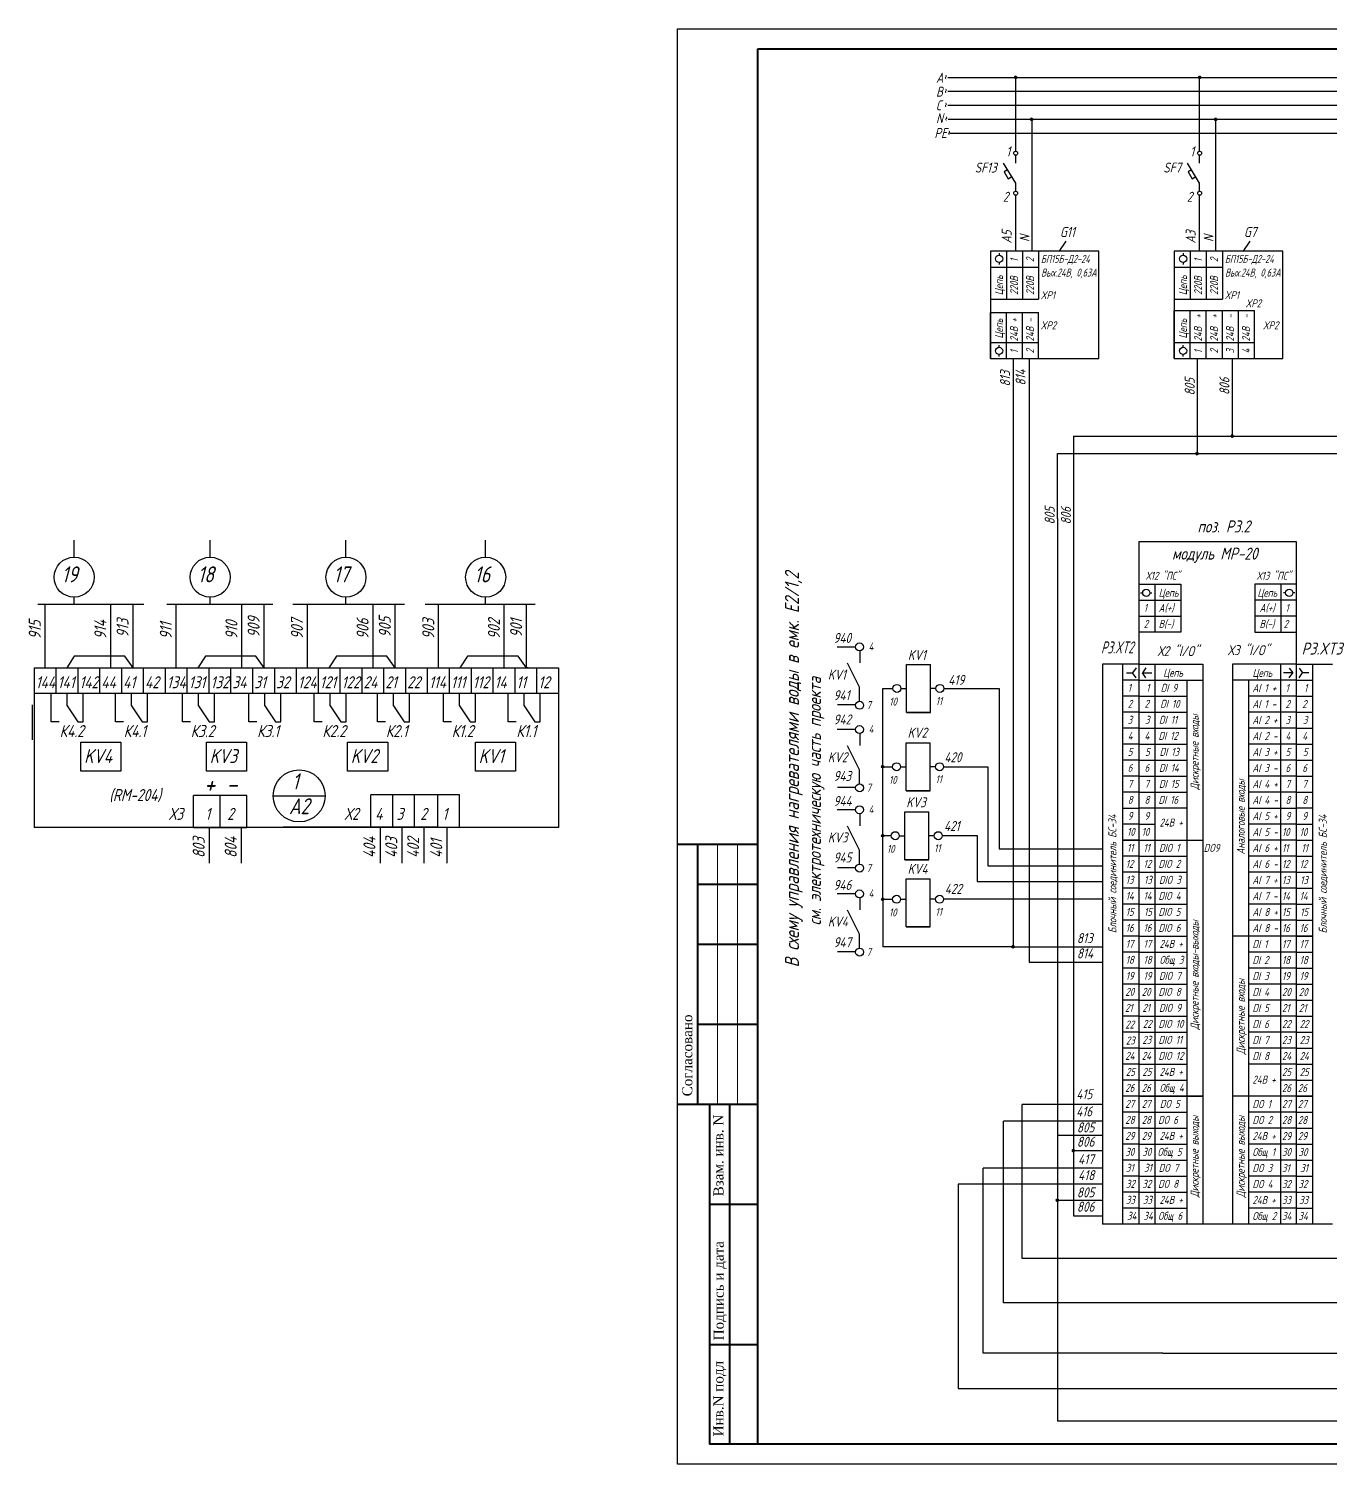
# Model space of a CAD drawing. Header units: millimetres. Extents: x -184 to 738, y -2285 to 264.
# Drawn here: x -183.6 to 141.7, y -94.4 to 264.4 of the extents above; entities that cross this region are included whole.
import ezdxf

# ---------------------------------------------------------------- set-up
doc = ezdxf.new("R2010")
doc.units = ezdxf.units.MM
doc.layers.add('MAIN', color=7, linetype='Continuous', lineweight=50)
doc.layers.add('АСУТП', color=7, linetype='Continuous')
doc.styles.add('GOST тип А', font='GOST_A.TTF', dxfattribs={"oblique": 15})
doc.styles.add('ROMANC', font='GOST_A.TTF', dxfattribs={"height": 2.5})
doc.styles.get("Standard").update_dxf_attribs({"font": 'GOST_A.TTF', "oblique": 15})
doc.styles.add('АСУТП', font='GOST_A.TTF', dxfattribs={"oblique": 15})
doc.styles.add('Заголовки', font='TIMES.TTF', dxfattribs={"height": 500})

msp = doc.modelspace()

# ---------------------------------------------------------------- linework, layer by layer
at = {"linetype": 'Continuous'}
for p, q in [((63.08, 233.82), (63.08, 252.28)), ((109.06, 233.82), (109.06, 252.28)), ((67.08, 241.77), (67.08, 208.76)), ((113.06, 241.77), (113.06, 208.76)), ((63.08, 208.76), (63.08, 222.82)), ((109.06, 208.76), (109.06, 222.82))]:
    msp.add_line(p, q, dxfattribs=at)
at = {"lineweight": 30}
for p, q in [((46.2, 241.81), (67.64, 241.81)), ((63.08, 225.82), (60.08, 230.82)), ((63.08, 230.82), (63.08, 232.82)), ((109.06, 225.82), (106.06, 230.82)), ((109.06, 230.82), (109.06, 232.82)), ((61.07, 229.18), (60.21, 228.66)), ((60.21, 228.66), (61.24, 226.95)), ((61.24, 226.95), (62.1, 227.46)), ((107.05, 229.18), (106.19, 228.66)), ((106.19, 228.66), (107.22, 226.95)), ((107.22, 226.95), (108.08, 227.46)), ((63.08, 223.82), (63.08, 225.82)), ((109.06, 223.82), (109.06, 225.82)), ((58.94, 208.35), (58.94, 207.82)), ((104.92, 208.35), (104.92, 207.82)), ((58.94, 206.02), (58.94, 205.5)), ((104.92, 206.02), (104.92, 205.5)), ((58.94, 184.8), (58.94, 185.32)), ((104.92, 184.8), (104.92, 185.32)), ((58.94, 182.47), (58.94, 183)), ((104.92, 182.47), (104.92, 183))]:
    msp.add_line(p, q, dxfattribs=at)
at = {"linetype": 'Continuous', "lineweight": 30}
for p, q in [((56.75, 208.83), (56.75, 181.99)), ((83.85, 208.83), (56.75, 208.83)), ((83.85, 181.99), (83.85, 208.83)), ((102.73, 208.83), (102.73, 181.99)), ((129.83, 208.83), (102.73, 208.83)), ((129.83, 181.99), (129.83, 208.83)), ((56.75, 181.99), (83.85, 181.99)), ((102.73, 181.99), (129.83, 181.99))]:
    msp.add_line(p, q, dxfattribs=at)
at = {"lineweight": 30, "ltscale": 0.5}
for p, q in [((56.75, 208.83), (56.75, 196.83)), ((60.75, 208.83), (60.75, 196.83)), ((68.75, 208.83), (68.75, 196.83)), ((102.73, 208.83), (102.73, 196.83)), ((106.73, 208.83), (106.73, 196.83)), ((114.73, 208.83), (114.73, 196.83)), ((56.75, 204.83), (68.75, 204.83)), ((102.73, 204.83), (114.73, 204.83)), ((56.75, 196.83), (68.75, 196.83)), ((102.73, 196.83), (114.73, 196.83)), ((102.73, 181.99), (102.73, 193.99)), ((102.73, 193.99), (122.73, 193.99)), ((106.73, 181.99), (106.73, 193.99)), ((122.73, 181.99), (122.73, 193.99)), ((56.75, 181.99), (56.75, 193.49)), ((56.75, 193.49), (68.75, 193.49)), ((60.75, 181.99), (60.75, 193.49)), ((56.75, 185.99), (68.75, 185.99)), ((102.73, 185.99), (122.73, 185.99))]:
    msp.add_line(p, q, dxfattribs=at)
at = {"ltscale": 0.5}
for p, q in [((64.75, 208.83), (64.75, 196.83)), ((110.73, 208.83), (110.73, 196.83)), ((110.73, 181.99), (110.73, 193.99)), ((118.73, 181.99), (118.73, 193.99)), ((64.75, 181.99), (64.75, 193.49)), ((29.85, 99.5), (32.4, 99.5)), ((34.4, 99.5), (35.71, 99.5)), ((29.85, 79.94), (32.33, 79.94)), ((34.33, 79.94), (35.64, 79.94)), ((33.99, 62.7), (35.3, 62.7)), ((29.85, 46.8), (32.33, 46.8)), ((34.33, 46.8), (35.64, 46.8))]:
    msp.add_line(p, q, dxfattribs=at)
at = {"lineweight": -3, "ltscale": 0.5}
for p, q in [((114.73, 181.99), (114.73, 193.99)), ((68.75, 181.99), (68.75, 193.49))]:
    msp.add_line(p, q, dxfattribs=at)
for p, q in [((62.42, 181.99), (62.42, 34.93)), ((66.42, 181.99), (66.42, 31.05)), ((108.4, 181.94), (108.4, 173.13)), ((108.4, 181.94), (108.4, 168.15)), ((117.19, 182.07), (117.19, 162.62)), ((108.4, 173.13), (108.4, 158.25)), ((77.51, 162.62), (156.16, 162.62)), ((73.51, 158.25), (151.62, 158.26)), ((73.51, 142), (73.51, 158.25)), ((23.05, 109.86), (18.43, 109.86)), ((29.85, 46.8), (29.85, 99.5)), ((45.14, 99.51), (56.26, 99.51)), ((56.26, 99.51), (58.93, 99.51)), ((58.93, 99.51), (58.93, 59.45)), ((23.09, 95.42), (18.58, 95.42)), ((23.05, 89.22), (18.43, 89.22)), ((45.14, 79.88), (53.75, 79.88)), ((53.75, 79.88), (56.11, 79.88)), ((56.11, 79.88), (56.11, 55.16)), ((23.09, 74.77), (18.58, 74.77)), ((23.05, 69.16), (18.43, 69.16)), ((31.99, 62.69), (29.85, 62.69)), ((44.72, 62.74), (51.24, 62.74)), ((51.24, 62.74), (53.44, 62.74)), ((53.44, 62.74), (53.44, 51.24)), ((58.93, 59.45), (84.82, 59.45)), ((23.09, 54.71), (18.58, 54.71)), ((56.11, 55.16), (84.82, 55.16)), ((53.44, 51.24), (84.82, 51.24)), ((23.05, 48.14), (18.43, 48.14)), ((29.85, 46.8), (29.85, 34.93)), ((23.09, 33.69), (18.58, 33.69)), ((62.42, 34.93), (29.85, 34.93)), ((54.96, -66.66), (54.96, -20.39)), ((84.82, -20.39), (54.96, -20.39)), ((54.96, -24.39), (48.75, -24.39)), ((48.75, -24.39), (48.75, -75.5)), ((84.82, -24.39), (54.96, -24.39)), ((99.88, -66.66), (54.96, -66.66)), ((48.75, -75.5), (210.66, -75.5)), ((234.79, -83.68), (73.51, -83.68))]:
    msp.add_line(p, q)
at = {"color": 7, "lineweight": 30}
for p, q in [((-172.23, 132.36, 124.48), (-172.23, 136.61, 124.48)), ((-138.23, 132.36, 124.48), (-138.23, 136.61, 124.48)), ((-104.3, 132.36, 124.48), (-104.3, 136.61, 124.48)), ((-69.38, 132.36, 124.48), (-69.38, 136.61, 124.48)), ((-172.23, 120.59, 124.48), (-172.23, 122.32, 124.48)), ((-172.23, 120.59, 124.48), (-172.23, 122.32, 124.48)), ((-138.23, 120.59, 124.48), (-138.23, 122.32, 124.48)), ((-138.23, 120.59, 124.48), (-138.23, 122.32, 124.48)), ((-104.3, 120.59, 124.48), (-104.3, 122.32, 124.48)), ((-104.3, 120.59, 124.48), (-104.3, 122.32, 124.48)), ((-69.38, 120.59, 124.48), (-69.38, 122.32, 124.48)), ((-69.38, 120.59, 124.48), (-69.38, 122.32, 124.48)), ((-181.29, 120.59, 124.48), (-154.84, 120.59, 124.48)), ((-149.03, 120.59, 124.48), (-122.56, 120.59, 124.48)), ((-117.61, 120.59, 124.48), (-89.7, 120.59, 124.48)), ((-84.48, 120.59, 124.48), (-57.01, 120.59, 124.48)), ((-182.25, 104.63), (-182.25, 64.73)), ((-51.2, 104.63), (-51.2, 64.73))]:
    msp.add_line(p, q, dxfattribs=at)
at = {"color": 7}
for p, q in [((-179.45, 104.63, 124.48), (-179.45, 120.62, 124.48)), ((-163.05, 104.63, 124.48), (-163.05, 120.62, 124.48)), ((-157.5, 104.63, 124.48), (-157.5, 120.59, 124.48)), ((-146.69, 104.63, 124.48), (-146.69, 120.62, 124.48)), ((-130.29, 104.63, 124.48), (-130.29, 120.62, 124.48)), ((-124.74, 104.63, 124.48), (-124.74, 120.59, 124.48)), ((-113.91, 104.63, 124.48), (-113.91, 120.59, 124.48)), ((-97.51, 104.63, 124.48), (-97.51, 120.59, 124.48)), ((-91.96, 104.63, 124.48), (-91.96, 120.59, 124.48)), ((-81.17, 104.63, 124.48), (-81.17, 120.59, 124.48)), ((-64.77, 104.63, 124.48), (-64.77, 120.59, 124.48)), ((-59.21, 104.63, 124.48), (-59.21, 120.59, 124.48)), ((-182.25, 104.63), (-182.25, 98.37)), ((-176.79, 104.63), (-176.79, 98.37)), ((-172.19, 107.58, 124.48), (-174.09, 104.63, 124.48)), ((-159.58, 107.58, 124.48), (-172.19, 107.58, 124.48)), ((-171.33, 104.63), (-171.33, 98.37)), ((-165.87, 104.63), (-165.87, 98.37)), ((-160.41, 104.63), (-160.41, 98.37)), ((-157.5, 104.63, 124.48), (-159.58, 107.58, 124.48)), ((-154.95, 104.63), (-154.95, 98.37)), ((-149.49, 104.63), (-149.49, 98.37)), ((-144.03, 104.63), (-144.03, 98.37)), ((-139.43, 107.58, 124.48), (-141.32, 104.63, 124.48)), ((-126.82, 107.58, 124.48), (-139.43, 107.58, 124.48)), ((-138.57, 104.63), (-138.57, 98.37)), ((-133.11, 104.63), (-133.11, 98.37)), ((-127.65, 104.63), (-127.65, 98.37)), ((-124.74, 104.63, 124.48), (-126.82, 107.58, 124.48)), ((-122.19, 104.63), (-122.19, 98.37)), ((-116.73, 104.63), (-116.73, 98.37)), ((-111.27, 104.63), (-111.27, 98.37)), ((-106.65, 107.58, 124.48), (-108.55, 104.63, 124.48)), ((-94.04, 107.58, 124.48), (-106.65, 107.58, 124.48)), ((-105.81, 104.63), (-105.81, 98.37)), ((-100.35, 104.63), (-100.35, 98.37)), ((-94.89, 104.63), (-94.89, 98.37)), ((-91.96, 104.63, 124.48), (-94.04, 107.58, 124.48)), ((-89.43, 104.63), (-89.43, 98.37)), ((-83.96, 104.63), (-83.96, 98.37)), ((-78.5, 104.63), (-78.5, 98.37)), ((-73.9, 107.58, 124.48), (-75.8, 104.63, 124.48)), ((-61.29, 107.58, 124.48), (-73.9, 107.58, 124.48)), ((-73.04, 104.63), (-73.04, 98.37)), ((-67.58, 104.63), (-67.58, 98.37)), ((-62.12, 104.63), (-62.12, 98.37)), ((-59.21, 104.63, 124.48), (-61.29, 107.58, 124.48)), ((-58.74, 104.63), (-59.14, 104.63)), ((-56.66, 104.63), (-56.66, 98.37)), ((-51.2, 104.63), (-51.2, 98.37)), ((-182.25, 98.37), (-175.71, 98.37)), ((-175.71, 98.37), (-71.71, 98.37)), ((-73.04, 98.37), (-51.2, 98.37)), ((-182.7, 95.41), (-182.7, 86.66)), ((-182.7, 95.41), (-182.7, 86.66)), ((-182.7, 95.41), (-182.7, 86.66)), ((-135.7, 72.73), (-142.36, 72.73)), ((-142.36, 64.73), (-142.36, 72.73)), ((-129.03, 72.73), (-135.7, 72.73)), ((-135.7, 64.73), (-135.7, 72.73)), ((-129.03, 64.73), (-129.03, 72.73)), ((-75.89, 72.91), (-98.09, 72.91)), ((-98.09, 64.91), (-98.09, 72.91)), ((-92.62, 64.91), (-92.62, 72.91)), ((-87.15, 64.91), (-87.15, 72.91)), ((-81.36, 64.91), (-81.36, 72.91)), ((-75.89, 64.91), (-75.89, 72.91)), ((-142.36, 64.73), (-135.7, 64.73)), ((-138.36, 55.82), (-138.36, 64.73)), ((-135.7, 64.73), (-129.03, 64.73)), ((-130.36, 55.82), (-130.36, 64.73)), ((-119.98, 64.91), (-81.36, 64.91)), ((-95.7, 55.82), (-95.7, 64.73)), ((-90.23, 55.82), (-90.23, 64.73)), ((-84.76, 55.82), (-84.76, 64.73)), ((-78.98, 55.82), (-78.98, 64.73)), ((62.42, 34.93), (84.82, 34.93)), ((66.42, 31.05), (84.82, 31.05)), ((64.73, -42.96), (64.73, -4.5)), ((84.82, -4.52), (64.73, -4.52)), ((60.01, -54.04), (60.01, -8.63)), ((84.82, -8.63), (60.01, -8.63)), ((73.51, -12.15), (84.82, -12.15)), ((77.51, -16.03), (84.82, -16.03)), ((73.51, -28.42), (84.82, -28.42)), ((77.51, -32.3), (84.82, -32.3)), ((182.15, -42.96), (64.73, -42.96)), ((183.21, -54.04), (60.01, -54.04))]:
    msp.add_line(p, q, dxfattribs=at)
at = {"lineweight": -3}
for p, q in [((24.11, 108.89), (24.11, 105.9)), ((24.11, 88.24), (24.11, 85.26)), ((24.11, 68.18), (24.11, 65.2)), ((24.11, 47.17), (24.11, 44.18))]:
    msp.add_line(p, q, dxfattribs=at)
at = {"color": 7, "linetype": 'Continuous', "lineweight": -3}
for p, q in [((24.09, 99.8), (21.09, 105.8)), ((24.09, 96.32), (24.09, 99.8)), ((24.09, 79.16), (21.09, 85.16)), ((24.09, 75.67), (24.09, 79.16)), ((24.09, 59.1), (21.09, 65.1)), ((24.09, 55.61), (24.09, 59.1)), ((24.09, 38.08), (21.09, 44.08)), ((24.09, 34.6), (24.09, 38.08))]:
    msp.add_line(p, q, dxfattribs=at)
at = {"color": 7, "linetype": 'Continuous'}
for p, q in [((35.78, 105.51), (41.78, 105.51)), ((35.78, 93.51), (35.78, 105.51)), ((41.78, 93.51), (41.78, 105.51)), ((43.14, 99.51), (41.78, 99.51)), ((35.78, 93.51), (41.78, 93.51)), ((41.78, 93.51), (35.78, 93.51)), ((35.71, 85.95), (41.71, 85.95)), ((35.71, 73.95), (35.71, 85.95)), ((41.71, 73.95), (41.71, 85.95)), ((43.07, 79.95), (41.71, 79.95)), ((-122.49, 72.66), (-109.49, 72.66)), ((35.71, 73.95), (41.71, 73.95)), ((41.71, 73.95), (35.71, 73.95)), ((35.37, 68.71), (41.37, 68.71)), ((35.37, 56.71), (35.37, 68.71)), ((41.37, 56.71), (41.37, 68.71)), ((42.73, 62.71), (41.37, 62.71)), ((35.37, 56.71), (41.37, 56.71)), ((41.37, 56.71), (35.37, 56.71)), ((35.71, 51.89), (41.71, 51.89)), ((35.71, 39.89), (35.71, 51.89)), ((41.71, 39.89), (41.71, 51.89)), ((43.07, 46.81), (41.71, 46.81)), ((84.82, 46.81), (45.07, 46.81)), ((35.71, 39.89), (41.71, 39.89)), ((41.71, 39.89), (35.71, 39.89))]:
    msp.add_line(p, q, dxfattribs=at)
at = {"color": 7, "ltscale": 0.5}
msp.add_line((99.88, -66.66), (234.79, -66.66), dxfattribs=at)
at = {"color": 7, "lineweight": 30}
for points in [[(-182.25, 104.63), (-51.2, 104.63)], [(-51.2, 64.73), (-182.25, 64.73)]]:
    msp.add_lwpolyline(points, dxfattribs=at)
at = {"color": 7}
for points in [[(-170.55, 86.12), (-160.52, 86.12), (-160.52, 78.8), (-170.55, 78.8)], [(-139.16, 86.12), (-129.13, 86.12), (-129.13, 78.8), (-139.16, 78.8)], [(-103.9, 86.12), (-93.87, 86.12), (-93.87, 78.8), (-103.9, 78.8)], [(-71.95, 86.12), (-61.92, 86.12), (-61.92, 78.8), (-71.95, 78.8)]]:
    msp.add_lwpolyline(points, close=True, dxfattribs=at)
at = {"lineweight": 50, "ltscale": 0.5}
for centre in [(63.08, 252.28), (109.06, 252.28), (67.08, 241.77), (113.06, 241.77), (29.85, 79.94), (29.85, 62.69), (29.85, 46.8)]:
    msp.add_circle(centre, 0.208, dxfattribs=at)
for centre in [(63.08, 233.32), (109.06, 233.32), (63.08, 223.32), (109.06, 223.32)]:
    msp.add_circle(centre, 0.5)
at = {"linetype": 'Continuous', "lineweight": 30}
for centre in [(58.94, 206.92), (104.92, 206.92), (58.94, 183.9), (104.92, 183.9)]:
    msp.add_circle(centre, 0.9, dxfattribs=at)
at = {"color": 7, "lineweight": 30}
for centre in [(-172.23, 127.32, 124.48), (-138.23, 127.32, 124.48), (-104.3, 127.32, 124.48), (-69.38, 127.32, 124.48)]:
    msp.add_circle(centre, 5, dxfattribs=at)
at = {"color": 7, "linetype": 'Continuous'}
for centre, radius in [((24.05, 109.89), 1), ((33.4, 99.51), 1), ((44.14, 99.51), 1), ((24.08, 95.32), 1), ((24.05, 89.24), 1), ((-115.99, 72.66), 6.5), ((33.33, 79.95), 1), ((44.07, 79.95), 1), ((24.08, 74.67), 1), ((24.05, 69.18), 1), ((32.99, 62.71), 1), ((43.73, 62.71), 1), ((24.08, 54.61), 1), ((24.05, 48.17), 1), ((33.33, 46.81), 1), ((44.07, 46.81), 1), ((24.08, 33.6), 1)]:
    msp.add_circle(centre, radius, dxfattribs=at)
at = {"layer": 'MAIN', "color": 7, "linetype": 'Continuous', "lineweight": 30}
for p, q in [((46.16, 252.28), (250.31, 252.28)), ((46.16, 248.79), (250.13, 248.79)), ((46.16, 245.3), (250.31, 245.3)), ((46.71, 241.81), (250.38, 241.81)), ((46.66, 238.33), (250.17, 238.33))]:
    msp.add_line(p, q, dxfattribs=at)
at = {"layer": 'MAIN', "color": 7, "linetype": 'Continuous', "lineweight": -3}
for p, q in [((46.72, 252.28), (46.72, 252.28)), ((46.72, 248.79), (46.72, 248.79)), ((46.91, 249.22), (46.91, 249.22)), ((46.72, 245.3), (46.72, 245.3)), ((46.91, 245.73), (46.91, 245.73)), ((46.57, 242.35), (46.57, 242.35)), ((75.64, 211.36), (73.85, 208.75)), ((121.62, 211.36), (119.83, 208.75)), ((77.51, 162.62), (77.51, -32.3)), ((73.51, 142), (73.51, -83.68))]:
    msp.add_line(p, q, dxfattribs=at)
at = {"layer": 'АСУТП', "linetype": 'Continuous'}
for p, q in [((-21.4, 264.44), (589.67, 264.44)), ((-21.4, -94.44), (-21.4, 141.25)), ((589.67, -94.44), (-21.4, -94.44))]:
    msp.add_line(p, q, dxfattribs=at)
at = {"layer": 'АСУТП', "color": 7, "lineweight": -3}
for p, q in [((-21.4, 264.44), (522.84, 264.44)), ((-21.4, 141.25), (-21.4, 264.44)), ((-21.4, 264.44), (522.84, 264.44)), ((-173.94, 95.15, 124.48), (-173.94, 98.28, 124.48)), ((-157.93, 95.15, 124.48), (-157.93, 98.28, 124.48)), ((-141.18, 95.15, 124.48), (-141.18, 98.28, 124.48)), ((-124.58, 95.15, 124.48), (-124.58, 98.28, 124.48)), ((-108.27, 95.15, 124.48), (-108.27, 98.28, 124.48)), ((-92.4, 95.15, 124.48), (-92.4, 98.28, 124.48)), ((-75.95, 95.15, 124.48), (-75.95, 98.28, 124.48)), ((-59.79, 95.15, 124.48), (-59.79, 98.28, 124.48))]:
    msp.add_line(p, q, dxfattribs=at)
at = {"layer": 'АСУТП', "linetype": 'Continuous', "lineweight": 40}
for p, q in [((-1.4, -89.44), (-1.4, 259.44)), ((-1.4, 259.44), (584.67, 259.44)), ((-21.42, 60.56), (-1.42, 60.56)), ((-16.42, 60.56), (-16.42, -4.44)), ((-16.42, 50.56), (-1.42, 50.56)), ((-16.42, 35.56), (-1.42, 35.56)), ((-16.42, 15.56), (-1.42, 15.56)), ((-21.42, -4.44), (-1.4, -4.44)), ((-13.32, -29.45), (-1.42, -29.45)), ((-13.32, -64.45), (-1.42, -64.45)), ((584.67, -89.44), (-1.4, -89.44))]:
    msp.add_line(p, q, dxfattribs=at)
at = {"layer": 'АСУТП', "lineweight": 30}
for p, q in [((133.26, 136.2), (93.82, 136.2)), ((93.82, 136.2), (93.82, -34.43)), ((133.26, -34.43), (133.26, 136.2)), ((94.29, 123.41), (94.82, 123.41)), ((96.62, 123.41), (97.15, 123.41)), ((130.55, 123.41), (130.03, 123.41)), ((132.88, 123.41), (132.35, 123.41)), ((90.76, 103.42), (92.28, 103.42)), ((94.75, 103.42), (97.07, 103.42)), ((132.34, 103.38), (130.01, 103.38)), ((136.32, 103.38), (134.8, 103.38))]:
    msp.add_line(p, q, dxfattribs=at)
at = {"layer": 'АСУТП', "lineweight": 30, "ltscale": 0.5}
for p, q in [((93.82, 125.6), (104.32, 125.6)), ((97.82, 125.6), (97.82, 113.6)), ((104.32, 125.6), (104.32, 113.6)), ((133.36, 125.6), (122.86, 125.6)), ((122.86, 125.6), (122.86, 113.6)), ((129.36, 125.6), (129.36, 113.6)), ((93.82, 121.6), (104.32, 121.6)), ((133.36, 121.6), (122.86, 121.6)), ((104.32, 113.6), (93.82, 113.6)), ((122.86, 113.6), (133.36, 113.6)), ((93.82, 105.62), (84.82, 105.62)), ((84.82, 105.62), (84.82, -34.38)), ((89.82, 105.62), (89.82, -34.38)), ((93.18, 104.66), (92.28, 103.42)), ((93.82, 105.62), (109.82, 105.62)), ((95.65, 104.66), (94.75, 103.42)), ((97.82, 105.62), (97.82, -34.38)), ((109.82, 105.62), (109.82, -34.38)), ((133.26, 105.57), (117.26, 105.57)), ((117.26, 105.57), (117.26, -34.43)), ((129.26, 105.57), (129.26, -34.43)), ((131.44, 104.62), (132.34, 103.38)), ((133.26, 105.57), (142.26, 105.57)), ((133.9, 104.62), (134.8, 103.38)), ((137.26, 105.57), (137.26, -34.43)), ((93.82, 101.62), (89.82, 101.62)), ((93.18, 102.18), (92.28, 103.42)), ((93.82, 101.62), (109.82, 101.62)), ((95.65, 102.18), (94.75, 103.42)), ((105.82, 101.62), (105.82, -34.38)), ((133.26, 101.57), (117.26, 101.57)), ((121.26, 101.57), (121.26, -34.43)), ((131.44, 102.14), (132.34, 103.38)), ((133.26, 101.57), (137.26, 101.57)), ((133.9, 102.14), (134.8, 103.38)), ((89.82, 61.62), (109.82, 61.62))]:
    msp.add_line(p, q, dxfattribs=at)
at = {"layer": 'АСУТП', "ltscale": 0.5}
for p, q in [((93.82, 117.6), (104.32, 117.6)), ((93.82, 117.6), (104.32, 117.6)), ((133.36, 117.6), (122.86, 117.6)), ((133.36, 117.6), (122.86, 117.6)), ((93.82, 97.62), (89.82, 97.62)), ((93.82, 97.62), (105.82, 97.62)), ((133.26, 97.57), (121.26, 97.57)), ((133.26, 97.57), (137.26, 97.57)), ((93.82, 93.62), (89.82, 93.62)), ((93.82, 93.62), (105.82, 93.62)), ((133.26, 93.57), (121.26, 93.57)), ((133.26, 93.57), (137.26, 93.57)), ((93.82, 89.62), (89.82, 89.62)), ((93.82, 89.62), (105.82, 89.62)), ((133.26, 89.57), (121.26, 89.57)), ((133.26, 89.57), (137.26, 89.57)), ((93.82, 85.62), (89.82, 85.62)), ((93.82, 85.62), (105.82, 85.62)), ((133.26, 85.57), (121.26, 85.57)), ((133.26, 85.57), (137.26, 85.57)), ((93.82, 81.62), (89.82, 81.62)), ((93.82, 81.62), (105.82, 81.62)), ((133.26, 81.57), (121.26, 81.57)), ((133.26, 81.57), (137.26, 81.57)), ((93.82, 77.62), (89.82, 77.62)), ((93.82, 77.62), (105.82, 77.62)), ((133.26, 77.57), (121.26, 77.57)), ((133.26, 77.57), (137.26, 77.57)), ((93.82, 73.62), (89.82, 73.62)), ((93.82, 73.62), (105.82, 73.62)), ((133.26, 73.57), (121.26, 73.57)), ((133.26, 73.57), (137.26, 73.57)), ((89.82, 69.62), (93.82, 69.62)), ((105.82, 69.62), (93.82, 69.62)), ((121.26, 69.57), (133.26, 69.57)), ((137.26, 69.57), (133.26, 69.57)), ((93.82, 65.62), (89.82, 65.62)), ((93.82, 65.62), (97.82, 65.62)), ((133.26, 65.57), (121.26, 65.57)), ((133.26, 65.57), (137.26, 65.57)), ((93.82, 61.62), (89.82, 61.62)), ((93.82, 61.62), (105.82, 61.62)), ((133.26, 61.57), (121.26, 61.57)), ((133.26, 61.57), (137.26, 61.57)), ((93.82, 57.62), (89.82, 57.62)), ((93.82, 57.62), (105.82, 57.62)), ((133.26, 57.57), (121.26, 57.57)), ((133.26, 57.57), (137.26, 57.57)), ((93.82, 53.62), (89.82, 53.62)), ((93.82, 53.62), (105.82, 53.62)), ((133.26, 53.57), (121.26, 53.57)), ((133.26, 53.57), (137.26, 53.57)), ((93.82, 49.62), (89.82, 49.62)), ((93.82, 49.62), (105.82, 49.62)), ((133.26, 49.57), (121.26, 49.57)), ((133.26, 49.57), (137.26, 49.57)), ((93.82, 45.62), (89.82, 45.62)), ((93.82, 45.62), (105.82, 45.62)), ((133.26, 45.57), (121.26, 45.57)), ((133.26, 45.57), (137.26, 45.57)), ((93.82, 41.62), (89.82, 41.62)), ((93.82, 41.62), (105.82, 41.62)), ((133.26, 41.57), (121.26, 41.57)), ((133.26, 41.57), (137.26, 41.57))]:
    msp.add_line(p, q, dxfattribs=at)
at = {"layer": 'АСУТП', "color": 7}
for p, q in [((-177.94, 91.15, 124.48), (-177.94, 98.28, 124.48)), ((-169.94, 91.15, 124.48), (-169.94, 98.28, 124.48)), ((-161.93, 91.15, 124.48), (-161.93, 98.28, 124.48)), ((-153.93, 91.15, 124.48), (-153.93, 98.28, 124.48)), ((-145.18, 91.15, 124.48), (-145.18, 98.28, 124.48)), ((-137.18, 91.15, 124.48), (-137.18, 98.28, 124.48)), ((-128.58, 91.15, 124.48), (-128.58, 98.28, 124.48)), ((-120.58, 91.15, 124.48), (-120.58, 98.28, 124.48)), ((-112.27, 91.15, 124.48), (-112.27, 98.28, 124.48)), ((-104.27, 91.15, 124.48), (-104.27, 98.28, 124.48)), ((-96.4, 91.15, 124.48), (-96.4, 98.28, 124.48)), ((-88.4, 91.15, 124.48), (-88.4, 98.28, 124.48)), ((-79.95, 91.15, 124.48), (-79.95, 98.28, 124.48)), ((-71.95, 91.15, 124.48), (-71.95, 98.28, 124.48)), ((-63.79, 91.15, 124.48), (-63.79, 98.28, 124.48)), ((-55.79, 91.15, 124.48), (-55.79, 98.28, 124.48)), ((-175.94, 91.15, 124.48), (-177.94, 91.15, 124.48)), ((-171.28, 91.15, 124.48), (-169.94, 91.15, 124.48)), ((-159.93, 91.15, 124.48), (-161.93, 91.15, 124.48)), ((-155.26, 91.15, 124.48), (-153.93, 91.15, 124.48)), ((-143.18, 91.15, 124.48), (-145.18, 91.15, 124.48)), ((-138.51, 91.15, 124.48), (-137.18, 91.15, 124.48)), ((-126.58, 91.15, 124.48), (-128.58, 91.15, 124.48)), ((-121.91, 91.15, 124.48), (-120.58, 91.15, 124.48)), ((-110.27, 91.15, 124.48), (-112.27, 91.15, 124.48)), ((-105.6, 91.15, 124.48), (-104.27, 91.15, 124.48)), ((-94.4, 91.15, 124.48), (-96.4, 91.15, 124.48)), ((-89.74, 91.15, 124.48), (-88.4, 91.15, 124.48)), ((-77.95, 91.15, 124.48), (-79.95, 91.15, 124.48)), ((-73.28, 91.15, 124.48), (-71.95, 91.15, 124.48)), ((-61.79, 91.15, 124.48), (-63.79, 91.15, 124.48)), ((-57.12, 91.15, 124.48), (-55.79, 91.15, 124.48))]:
    msp.add_line(p, q, dxfattribs=at)
at = {"layer": 'АСУТП', "color": 7, "linetype": 'Continuous', "lineweight": 30}
for p, q in [((-173.94, 95.15, 124.48), (-171.28, 91.15, 124.48)), ((-157.93, 95.15, 124.48), (-155.26, 91.15, 124.48)), ((-141.18, 95.15, 124.48), (-138.51, 91.15, 124.48)), ((-124.58, 95.15, 124.48), (-121.91, 91.15, 124.48)), ((-108.27, 95.15, 124.48), (-105.6, 91.15, 124.48)), ((-92.4, 95.15, 124.48), (-89.74, 91.15, 124.48)), ((-75.95, 95.15, 124.48), (-73.28, 91.15, 124.48)), ((-59.79, 95.15, 124.48), (-57.12, 91.15, 124.48))]:
    msp.add_line(p, q, dxfattribs=at)
at = {"layer": 'АСУТП', "linetype": 'Continuous', "lineweight": 15}
for p, q in [((-11.42, 60.56), (-11.42, -4.44)), ((-6.42, 60.56), (-6.42, -4.44))]:
    msp.add_line(p, q, dxfattribs=at)
at = {"layer": 'АСУТП', "color": 7, "ltscale": 0.5}
for p, q in [((93.82, 37.62), (89.82, 37.62)), ((93.82, 37.62), (105.82, 37.62)), ((133.26, 37.57), (117.26, 37.57)), ((133.26, 37.57), (137.26, 37.57)), ((93.82, 33.62), (89.82, 33.62)), ((93.82, 33.62), (105.82, 33.62)), ((133.26, 33.57), (121.26, 33.57)), ((133.26, 33.57), (137.26, 33.57)), ((93.82, 29.62), (89.82, 29.62)), ((93.82, 29.62), (105.82, 29.62)), ((133.26, 29.57), (121.26, 29.57)), ((133.26, 29.57), (137.26, 29.57)), ((93.82, 25.62), (89.82, 25.62)), ((93.82, 25.62), (105.82, 25.62)), ((133.26, 25.57), (121.26, 25.57)), ((133.26, 25.57), (137.26, 25.57)), ((93.82, 21.62), (89.82, 21.62)), ((93.82, 21.62), (105.82, 21.62)), ((133.26, 21.57), (121.26, 21.57)), ((133.26, 21.57), (137.26, 21.57)), ((93.82, 17.62), (89.82, 17.62)), ((93.82, 17.62), (105.82, 17.62)), ((133.26, 17.57), (121.26, 17.57)), ((133.26, 17.57), (137.26, 17.57)), ((93.82, 13.62), (89.82, 13.62)), ((93.82, 13.62), (105.82, 13.62)), ((133.26, 13.57), (121.26, 13.57)), ((133.26, 13.57), (137.26, 13.57)), ((93.82, 9.62), (89.82, 9.62)), ((93.82, 9.62), (105.82, 9.62)), ((133.26, 9.57), (121.26, 9.57)), ((133.26, 9.57), (137.26, 9.57)), ((93.82, 5.62), (89.82, 5.62)), ((93.82, 5.62), (105.82, 5.62)), ((133.26, 5.57), (121.26, 5.57)), ((133.26, 5.57), (137.26, 5.57)), ((93.82, 1.62), (89.82, 1.62)), ((93.82, 1.62), (105.82, 1.62)), ((133.26, 1.57), (129.26, 1.57)), ((133.26, 1.57), (137.26, 1.57)), ((93.82, -2.38), (89.82, -2.38)), ((93.82, -2.38), (109.82, -2.38)), ((133.26, -2.43), (117.26, -2.43)), ((133.26, -2.43), (137.26, -2.43)), ((93.82, -6.38), (89.82, -6.38)), ((93.82, -6.38), (105.82, -6.38)), ((133.26, -6.43), (121.26, -6.43)), ((133.26, -6.43), (137.26, -6.43)), ((93.82, -10.38), (89.82, -10.38)), ((93.82, -10.38), (105.82, -10.38)), ((133.26, -10.43), (121.26, -10.43)), ((133.26, -10.43), (137.26, -10.43)), ((93.82, -14.38), (89.82, -14.38)), ((93.82, -14.38), (105.82, -14.38)), ((133.26, -14.43), (121.26, -14.43)), ((133.26, -14.43), (137.26, -14.43)), ((93.82, -18.38), (89.82, -18.38)), ((93.82, -18.38), (105.82, -18.38)), ((133.26, -18.43), (121.26, -18.43)), ((133.26, -18.43), (137.26, -18.43)), ((93.82, -22.38), (89.82, -22.38)), ((93.82, -22.38), (105.82, -22.38)), ((133.26, -22.43), (121.26, -22.43)), ((133.26, -22.43), (137.26, -22.43)), ((93.82, -26.38), (89.82, -26.38)), ((93.82, -26.38), (105.82, -26.38)), ((133.26, -26.43), (121.26, -26.43)), ((133.26, -26.43), (137.26, -26.43)), ((93.82, -30.38), (89.82, -30.38)), ((93.82, -30.38), (105.82, -30.38)), ((133.26, -30.43), (121.26, -30.43)), ((133.26, -30.43), (137.26, -30.43))]:
    msp.add_line(p, q, dxfattribs=at)
at = {"layer": 'АСУТП', "color": 7, "lineweight": 30, "ltscale": 0.5}
for p, q in [((137.26, 37.57), (117.26, 37.57)), ((109.82, -2.38), (89.82, -2.38)), ((137.26, -2.43), (117.26, -2.43)), ((142.26, -34.38), (84.82, -34.38))]:
    msp.add_line(p, q, dxfattribs=at)
at = {"layer": 'АСУТП', "lineweight": 40}
for p, q in [((-13.4, -4.44), (-13.4, -89.44)), ((-8.4, -4.44), (-8.4, -89.44)), ((-1.4, -89.44), (-13.4, -89.44))]:
    msp.add_line(p, q, dxfattribs=at)
at = {"layer": 'АСУТП'}
for p, q in [((-1.4, -89.44), (395.26, -89.44)), ((67.7, -94.44), (-21.4, -94.44))]:
    msp.add_line(p, q, dxfattribs=at)
at = {"layer": 'АСУТП', "color": 7, "lineweight": 50, "ltscale": 0.5}
for centre in [(117.19, 162.62), (108.4, 158.25), (62.42, 34.93), (77.51, -16.03), (73.51, -28.42)]:
    msp.add_circle(centre, 0.208, dxfattribs=at)
at = {"layer": 'АСУТП', "linetype": 'Continuous', "lineweight": 30}
for centre in [(95.72, 123.41), (131.45, 123.41)]:
    msp.add_circle(centre, 0.9, dxfattribs=at)

# ---------------------------------------------------------------- texts
at = {"linetype": 'Continuous', "style": 'ROMANC', "oblique": 15}
for s, p in [('А', (43.17, 250.93)), ('В', (43.17, 247.44)), ('С', (43.17, 244.07)), ('N', (43.17, 240.83)), ('РЕ', (42.76, 237.13))]:
    msp.add_text(s, height=2.5, dxfattribs=at).set_placement(p)
at = {"color": 7, "linetype": 'Continuous', "oblique": 15}
for s, p in [('А5', (62.08, 210.75)), ('N', (66.56, 211.13)), ('А3', (108.06, 210.75)), ('N', (112.54, 211.13))]:
    msp.add_text(s, height=2.5, rotation=90, dxfattribs=at).set_placement(p)
at = {"linetype": 'Continuous', "style": 'GOST тип А', "oblique": 15}
for s, p in [('1', (63.7, 206.09)), ('2', (67.7, 206.09)), ('1', (109.68, 206.09)), ('2', (113.68, 206.09)), ('Цепь', (59.9, 197.82)), ('220В', (63.7, 197.89)), ('220В', (67.7, 197.89)), ('Цепь', (105.88, 197.82)), ('220В', (109.68, 197.89)), ('220В', (113.68, 197.89)), ('Цепь', (59.9, 186.99)), ('24В +', (63.7, 186.24)), ('24В -', (67.7, 186.24)), ('Цепь', (105.88, 186.99)), ('24В  +', (109.68, 186.24)), ('24В  +', (113.68, 186.24)), ('24В  -', (117.68, 186.24)), ('24В  -', (121.68, 186.24)), ('1', (63.7, 183.26)), ('2', (67.7, 183.26)), ('1', (109.68, 183.26)), ('2', (113.68, 183.26)), ('3', (117.68, 183.26)), ('4', (121.68, 183.26))]:
    msp.add_text(s, height=2, rotation=90, dxfattribs=at).set_placement(p)
at = {"color": 7, "linetype": 'Continuous', "style": 'GOST тип А', "oblique": 15, "width": 0.9}
for p in [(69.39, 205.89), (115.37, 205.89)]:
    msp.add_text('БП15Б-Д2-24', height=2, dxfattribs=at).set_placement(p)
at = {"color": 7, "linetype": 'Continuous', "oblique": 15}
for s, height, style, p in [('XP1', 2, 'GOST тип А', (69.32, 196.83)), ('XP1', 2, 'GOST тип А', (115.3, 196.83)), ('XP2', 2, 'GOST тип А', (120.53, 194.79)), ('XP2', 2, 'GOST тип А', (69.3, 189.29)), ('XP2', 2, 'GOST тип А', (124.86, 189.29)), ('19', 4, 'ROMANC', (-175.35, 126.04, 124.48)), ('18', 4, 'ROMANC', (-141.35, 126.04, 124.48)), ('17', 4, 'ROMANC', (-107.42, 126.04, 124.48)), ('16', 4, 'ROMANC', (-72.23, 126.04, 124.48)), ('415', 2.5, 'GOST тип А', (78.23, -3.16)), ('416', 2.5, 'GOST тип А', (78.2, -7.48)), ('417', 2.5, 'GOST тип А', (78.69, -19.42)), ('418', 2.5, 'GOST тип А', (78.69, -23.41))]:
    msp.add_text(s, height=height, dxfattribs=dict(at, style=style)).set_placement(p)
at = {"color": 7, "oblique": 15}
for s, p in [('915', (-180.58, 111.81, 124.48)), ('914', (-164.18, 111.81, 124.48)), ('913', (-158.63, 112.24, 124.48)), ('911', (-147.82, 111.81, 124.48)), ('910', (-131.42, 111.81, 124.48)), ('909', (-125.87, 112.24, 124.48)), ('907', (-115.04, 111.81, 124.48)), ('906', (-98.64, 111.81, 124.48)), ('905', (-93.09, 112.24, 124.48)), ('903', (-82.22, 111.81)), ('902', (-65.82, 111.81)), ('901', (-60.27, 112.24)), ('803', (-139.6, 57.14)), ('804', (-131.6, 57.14)), ('404', (-96.94, 57.14)), ('403', (-91.47, 57.14)), ('402', (-86, 57.14)), ('401', (-80.22, 57.14))]:
    msp.add_text(s, height=3, rotation=90, dxfattribs=at).set_placement(p)
at = {"linetype": 'Continuous', "lineweight": -3, "oblique": 15}
for s, p in [('940', (17.55, 110.89)), ('419', (46.23, 100.4)), ('941', (17.55, 96.57)), ('942', (17.55, 90.51)), ('420', (45.26, 81.07)), ('943', (17.55, 76.39)), ('944', (17.55, 70.13)), ('421', (45.16, 63.87)), ('945', (17.55, 56.01)), ('946', (17.55, 49.15)), ('422', (45.37, 48.17)), ('947', (17.55, 34.82))]:
    msp.add_text(s, height=2.5, dxfattribs=at).set_placement(p)
at = {"linetype": 'Continuous', "oblique": 15}
for s, p in [('4', (26.31, 109)), ('7', (25.79, 94.36)), ('4', (26.31, 88.35)), ('7', (25.79, 73.71)), ('4', (26.31, 68.29)), ('7', (25.79, 53.65)), ('4', (26.31, 47.28)), ('7', (25.79, 32.64))]:
    msp.add_text(s, height=2, dxfattribs=at).set_placement(p)
at = {"color": 7, "linetype": 'Continuous', "oblique": 15}
for s, height, p in [('KV1', 2.5, (36.14, 106.62)), ('KV1', 2.5, (16.15, 101.72)), ('10', 2, (31.48, 95.22)), ('11', 2, (43.09, 95.38)), ('KV2', 2.5, (36.08, 87.22)), ('KV2', 2.5, (16.15, 81.07)), ('1', 4, (-117.75, 74.29)), ('10', 2, (31.41, 75.66)), ('11', 2, (43.02, 75.82)), ('А2', 4, (-118.54, 68.08)), ('KV3', 2.5, (35.74, 69.82)), ('KV3', 2.5, (16.15, 61.01)), ('10', 2, (30.89, 58.42)), ('11', 2, (42.68, 58.58)), ('KV4', 2.5, (36.08, 53.16)), ('10', 2, (31.41, 42.52)), ('11', 2, (43.02, 42.68)), ('KV4', 2.5, (16.15, 40))]:
    msp.add_text(s, height=height, dxfattribs=at).set_placement(p)
at = {"color": 7, "oblique": 15}
for s, p in [('144', (-181.83, 99.56)), ('141', (-176.37, 99.56)), ('142', (-170.91, 99.56)), ('44', (-165.45, 99.56)), ('41', (-159.99, 99.56)), ('42', (-154.53, 99.56)), ('134', (-149.07, 99.56)), ('131', (-143.6, 99.56)), ('132', (-138.14, 99.56)), ('34', (-132.68, 99.56)), ('31', (-127.22, 99.56)), ('32', (-121.76, 99.56)), ('124', (-116.3, 99.56)), ('121', (-110.84, 99.56)), ('122', (-105.38, 99.56)), ('24', (-99.92, 99.56)), ('21', (-94.46, 99.56)), ('22', (-89, 99.56)), ('114', (-83.54, 99.56)), ('111', (-78.08, 99.56)), ('112', (-72.62, 99.56)), ('14', (-67.16, 99.56)), ('11', (-61.7, 99.56)), ('12', (-56.24, 99.56)), ('К4.2', (-175.85, 87.37)), ('К4.1', (-159.84, 87.37)), ('К3.2', (-143.09, 87.37)), ('К3.1', (-126.49, 87.37)), ('К2.2', (-110.18, 87.37)), ('К2.1', (-94.32, 87.37)), ('К1.2', (-77.86, 87.37)), ('К1.1', (-61.7, 87.37)), ('Х3', (-148.56, 66.66)), ('1', (-139.44, 66.66)), ('2', (-133.97, 66.66)), ('Х2', (-104.65, 66.66)), ('4', (-97, 66.66)), ('3', (-91.65, 66.66)), ('2', (-85.72, 66.66)), ('1', (-80.19, 66.66))]:
    msp.add_text(s, height=3, dxfattribs=at).set_placement(p)
at = {"color": 7, "linetype": 'Continuous', "lineweight": 0, "oblique": 15}
for s, height, p in [('KV4', 3.5, (-169.73, 80.86)), ('KV3', 3.5, (-138.34, 80.86)), ('KV2', 3.5, (-103.08, 80.86)), ('KV1', 3.5, (-71.12, 80.86)), ('+', 5, (-139.84, 73.18)), ('-', 5, (-134.27, 73.18)), ('(RM-204)', 3, (-163.44, 71.37))]:
    msp.add_text(s, height=height, dxfattribs=at).set_placement(p)
at = {"layer": 'MAIN', "color": 7, "linetype": 'Continuous', "lineweight": -3, "oblique": 15}
for s, p in [('~', (46.95, 251.33)), ('~', (46.95, 247.84)), ('~', (46.95, 244.35)), ('~', (47.06, 240.92)), ('~', (47.77, 237.35)), ('813', (61.68, 175)), ('814', (65.55, 175.22)), ('805', (107.83, 172.75)), ('806', (116.5, 172.88))]:
    msp.add_text(s, height=2.5, rotation=90, dxfattribs=at).set_placement(p)
for s, p in [('1', (60.72, 232.53)), ('1', (106.69, 232.53)), ('SF13', (52.86, 228.48)), ('SF7', (99.97, 228.48)), ('2', (59.89, 221.18)), ('2', (105.87, 221.18)), ('G11', (74.15, 212.38)), ('G7', (120.13, 212.38))]:
    msp.add_text(s, height=2.5, dxfattribs=at).set_placement(p)
at = {"layer": 'MAIN', "color": 7, "linetype": 'Continuous', "lineweight": -3, "style": 'GOST тип А', "oblique": 15, "width": 0.9}
for p in [(69.44, 202.48), (115.42, 202.48)]:
    msp.add_text('Вых.24В, 0,63А', height=2, dxfattribs=at).set_placement(p)
at = {"layer": 'MAIN', "color": 7, "linetype": 'Continuous', "lineweight": -3, "style": 'GOST тип А', "oblique": 15}
for s, p in [('805', (72.83, 140.51)), ('806', (76.89, 140.51))]:
    msp.add_text(s, height=2.5, rotation=90, dxfattribs=at).set_placement(p)
at = {"layer": 'АСУТП', "linetype": 'Continuous', "style": 'АСУТП', "oblique": 15}
for s, height, p in [(' поз. Р3.2', 3, (106.98, 138.52)), ('модуль МР-20', 3, (102.15, 131.72)), ('Х12 "ПС"', 2, (95.58, 126.68)), ('Х13 "ПС"', 2, (123.3, 126.68)), ('Цепь', 2, (98.81, 122.44)), ('Цепь', 2, (123.5, 122.44)), ('1', 2, (95.08, 118.65)), ('A(+)', 2, (98.82, 118.65)), ('A(+)', 2, (124.04, 118.65)), ('1', 2, (130.49, 118.65)), ('2', 2, (95.08, 114.65)), ('B(-)', 2, (98.82, 114.65)), ('B(-)', 2, (124.03, 114.65)), ('2', 2, (130.05, 114.65)), ('Х2 "I/O"', 2.5, (98.51, 107.59)), ('Х3 "I/O"', 2.5, (116.06, 107.83)), ('Цепь', 2, (99.96, 102.46)), ('Цепь', 2, (122.26, 102.41)), ('1', 2, (91.08, 98.67)), ('1', 2, (95.7, 98.67)), ('DI 9', 2, (99.32, 98.67)), ('AI 1 +', 2, (122.25, 98.62)), ('1', 2, (130.52, 98.62)), ('1', 2, (135.14, 98.62)), ('2', 2, (91.08, 94.67)), ('2', 2, (95.26, 94.67)), ('DI 10', 2, (99.19, 94.67)), ('AI 1 -', 2, (122.25, 94.62)), ('2', 2, (130.52, 94.62)), ('2', 2, (134.7, 94.62)), ('3', 2, (91.08, 90.67)), ('3', 2, (95.41, 90.67)), ('DI 11', 2, (98.89, 90.67)), ('AI 2 +', 2, (122.25, 90.62)), ('3', 2, (130.52, 90.62)), ('3', 2, (134.86, 90.62)), ('4', 2, (91.08, 86.67)), ('4', 2, (95.27, 86.67)), ('DI 12', 2, (98.76, 86.67)), ('AI 2 -', 2, (122.25, 86.62)), ('4', 2, (130.52, 86.62)), ('4', 2, (134.71, 86.62)), ('5', 2, (91.08, 82.67)), ('5', 2, (95.41, 82.67)), ('DI 13', 2, (99.04, 82.67)), ('AI 3 +', 2, (122.25, 82.62)), ('5', 2, (130.52, 82.62)), ('5', 2, (134.86, 82.62)), ('6', 2, (91.08, 78.67)), ('6', 2, (95.27, 78.67)), ('DI 14', 2, (98.9, 78.67)), ('AI 3 -', 2, (122.25, 78.62)), ('6', 2, (130.52, 78.62)), ('6', 2, (134.72, 78.62)), ('7', 2, (91.08, 74.67)), ('7', 2, (95.27, 74.67)), ('DI 15', 2, (98.89, 74.67)), ('AI 4 +', 2, (122.25, 74.62)), ('7', 2, (130.52, 74.62)), ('7', 2, (134.71, 74.62)), ('8', 2, (91.08, 70.67)), ('8', 2, (95.27, 70.67)), ('DI 16', 2, (98.76, 70.67)), ('AI 4 -', 2, (122.25, 70.62)), ('8', 2, (130.52, 70.62)), ('8', 2, (134.72, 70.62)), ('9', 2, (91.08, 66.67)), ('9', 2, (95.27, 66.67)), ('AI 5 +', 2, (122.25, 66.62)), ('9', 2, (130.52, 66.62)), ('9', 2, (134.72, 66.62)), ('10', 2, (90.9, 62.67)), ('10', 2, (94.56, 62.67)), ('24В +', 2, (99.03, 64.99)), ('AI 5 -', 2, (122.25, 62.62)), ('10', 2, (129.63, 62.62)), ('10', 2, (134.04, 62.62)), ('11', 2, (90.9, 58.67)), ('11', 2, (94.99, 58.67)), ('DIO 1', 2, (98.9, 58.67)), ('DO9', 2, (110.06, 58.67)), ('AI 6 +', 2, (122.25, 58.62)), ('11', 2, (129.63, 58.62)), ('11', 2, (134.47, 58.62)), ('12', 2, (90.58, 54.67)), ('12', 2, (95.01, 54.67)), ('DIO 2', 2, (98.76, 54.67)), ('AI 6 -', 2, (122.25, 54.62)), ('12', 2, (129.63, 54.62)), ('12', 2, (134.03, 54.62)), ('13', 2, (90.58, 50.67)), ('13', 2, (95.16, 50.67)), ('DIO 3', 2, (98.9, 50.67)), ('AI 7 +', 2, (122.25, 50.62)), ('13', 2, (129.63, 50.62)), ('13', 2, (134.18, 50.62)), ('14', 2, (90.58, 46.67)), ('14', 2, (95.02, 46.67)), ('DIO 4', 2, (98.76, 46.67)), ('AI 7 -', 2, (122.25, 46.62)), ('14', 2, (129.63, 46.62)), ('14', 2, (134.04, 46.62)), ('15', 2, (90.58, 42.67)), ('15', 2, (95.16, 42.67)), ('DIO 5', 2, (98.75, 42.67)), ('AI 8 +', 2, (122.25, 42.62)), ('15', 2, (129.63, 42.62)), ('15', 2, (134.18, 42.62)), ('16', 2, (90.58, 38.67)), ('16', 2, (95.02, 38.67)), ('DIO 6', 2, (98.76, 38.67)), ('AI 8 -', 2, (122.25, 38.62)), ('16', 2, (129.63, 38.62)), ('16', 2, (134.04, 38.62))]:
    msp.add_text(s, height=height, dxfattribs=at).set_placement(p)
for s, height, p in [('В схему управления нагревателями воды в емк. Е2/1,2 ', 3.5, (8.91, 29.78)), ('см. электротехническую часть проекта', 3.2, (14.41, 40.27)), ('Дискретные входы', 2, (108.79, 74.19)), ('Аналоговые входы', 2, (120.32, 58.01)), ('Блочный соединитель БС-34', 2, (88.25, 38.33)), ('Блочный соединитель БС-34', 2, (140.84, 38.28)), ('Дискретные входы-выходы', 2, (108.79, 14.23))]:
    msp.add_text(s, height=height, rotation=90, dxfattribs=at).set_placement(p)
at = {"layer": 'АСУТП', "linetype": 'Continuous', "style": 'АСУТП', "oblique": 15, "width": 0.8}
msp.add_text('Р3.XT2', height=3, dxfattribs=at).set_placement((84.4, 108.27))
at = {"layer": 'АСУТП', "color": 7, "linetype": 'Continuous', "style": 'АСУТП', "oblique": 15}
for s, height, p in [('Р3.XT3', 3, (134.55, 107.98)), ('17', 2, (90.58, 34.67)), ('17', 2, (95.02, 34.67)), ('24В +', 2, (99.03, 34.67)), ('DI 1', 2, (122.25, 34.62)), ('17', 2, (129.63, 34.62)), ('17', 2, (134.04, 34.62)), ('18', 2, (90.58, 30.67)), ('18', 2, (95.02, 30.67)), ('Общ 3', 2, (99.03, 30.67)), ('DI 2', 2, (122.25, 30.62)), ('18', 2, (129.63, 30.62)), ('18', 2, (134.04, 30.62)), ('19', 2, (90.58, 26.67)), ('19', 2, (95.02, 26.67)), ('DIO 7', 2, (98.9, 26.67)), ('DI 3', 2, (122.25, 26.62)), ('19', 2, (129.63, 26.62)), ('19', 2, (134.04, 26.62)), ('20', 2, (90.47, 22.67)), ('20', 2, (94.59, 22.67)), ('DIO 8', 2, (98.76, 22.67)), ('DI 4', 2, (122.25, 22.62)), ('20', 2, (129.63, 22.62)), ('20', 2, (133.85, 22.62)), ('21', 2, (90.4, 18.67)), ('21', 2, (94.74, 18.67)), ('DIO 9', 2, (98.9, 18.67)), ('DI 5', 2, (122.25, 18.62)), ('21', 2, (129.63, 18.62)), ('21', 2, (133.85, 18.62)), ('22', 2, (90.46, 14.5)), ('22', 2, (94.86, 14.67)), ('DIO 10', 2, (98.76, 14.67)), ('DI 6', 2, (122.25, 14.62)), ('22', 2, (129.63, 14.62)), ('22', 2, (134.04, 14.62)), ('23', 2, (90.61, 10.5)), ('23', 2, (94.73, 10.67)), ('DIO 11', 2, (98.75, 10.67)), ('DI 7', 2, (122.25, 10.62)), ('23', 2, (129.63, 10.62)), ('23', 2, (134.04, 10.62)), ('24', 2, (90.47, 6.67)), ('24', 2, (94.59, 6.67)), ('DIO 12', 2, (98.76, 6.67)), ('DI 8', 2, (122.25, 6.62)), ('24', 2, (129.63, 6.62)), ('24', 2, (134.04, 6.62)), ('25', 2, (90.61, 2.67)), ('25', 2, (94.73, 2.67)), ('24В +', 2, (99.03, 2.67)), ('25', 2, (129.63, 2.62)), ('25', 2, (134.04, 2.62)), ('26', 2, (90.46, -1.33)), ('26', 2, (94.58, -1.33)), ('Общ 4', 2, (99.03, -1.33)), ('24В +', 2, (122.25, 0.72)), ('26', 2, (129.63, -1.38)), ('26', 2, (133.61, -1.38)), ('27', 2, (90.47, -5.33)), ('27', 2, (94.59, -5.33)), ('DO 5', 2, (99.1, -5.33)), ('DO 1', 2, (122.25, -5.38)), ('27', 2, (129.63, -5.38)), ('27', 2, (133.61, -5.38)), ('28', 2, (90.47, -9.33)), ('28', 2, (94.59, -9.33)), ('DO 6', 2, (98.66, -9.33)), ('DO 2', 2, (122.25, -9.38)), ('28', 2, (129.63, -9.38)), ('28', 2, (133.61, -9.38)), ('29', 2, (90.47, -13.33)), ('29', 2, (94.59, -13.33)), ('24В +', 2, (99.03, -13.33)), ('24В +', 2, (122.25, -13.38)), ('29', 2, (129.63, -13.38)), ('29', 2, (133.61, -13.38)), ('30', 2, (90.47, -17.33)), ('30', 2, (94.73, -17.33)), ('Общ 5', 2, (98.54, -17.33)), ('Общ 1', 2, (122.25, -17.38)), ('30', 2, (129.63, -17.38)), ('30', 2, (133.75, -17.38)), ('31', 2, (90.63, -21.33)), ('31', 2, (95.16, -21.33)), ('DO 7', 2, (98.81, -21.33)), ('DO 3', 2, (122.25, -21.38)), ('31', 2, (129.63, -21.38)), ('31', 2, (134.18, -21.38)), ('32', 2, (90.63, -25.33)), ('32', 2, (94.72, -25.33)), ('DO 8', 2, (98.67, -25.33)), ('DO 4', 2, (122.25, -25.38)), ('32', 2, (129.63, -25.38)), ('32', 2, (133.74, -25.38)), ('33', 2, (90.63, -29.33)), ('33', 2, (94.88, -29.33)), ('24В +', 2, (99.03, -29.33)), ('24В +', 2, (122.25, -29.38)), ('33', 2, (129.63, -29.38)), ('33', 2, (133.9, -29.38)), ('34', 2, (90.9, -33.33)), ('34', 2, (95.02, -33.33)), ('Общ 6', 2, (98.68, -33.33)), ('Общ 2', 2, (122.25, -33.38)), ('34', 2, (129.63, -33.38)), ('34', 2, (133.75, -33.38))]:
    msp.add_text(s, height=height, dxfattribs=at).set_placement(p)
at = {"layer": 'АСУТП', "color": 7, "linetype": 'Continuous', "lineweight": -3, "style": 'АСУТП', "oblique": 15}
for s, p in [('813', (78.38, 35.84)), ('814', (78.38, 32.02)), ('805', (78.38, -11.47)), ('806', (78.38, -15.05)), ('805', (78.38, -27.71)), ('806', (78.38, -31.29))]:
    msp.add_text(s, height=2.5, dxfattribs=at).set_placement(p)
at = {"layer": 'АСУТП', "color": 7, "linetype": 'Continuous', "style": 'АСУТП', "oblique": 15}
for s, p in [('Дискретные входы', (120.32, 8.06)), ('Дискретные выходы', (108.79, -27.67)), ('Дискретные выходы', (120.32, -27.72))]:
    msp.add_text(s, height=2, rotation=90, dxfattribs=at).set_placement(p)
at = {"layer": 'АСУТП', "linetype": 'Continuous', "lineweight": 40, "style": 'Заголовки'}
for s, p in [('Согласовано', (-17.74, -2.44)), ('Взам. инв. N', (-9.94, -27.45)), ('Подпись и дата', (-9.89, -63.45)), ('Инв.N подл', (-9.94, -87.45))]:
    msp.add_text(s, height=2.5, rotation=90, dxfattribs=at).set_placement(p)

doc.saveas('drawing.dxf')
